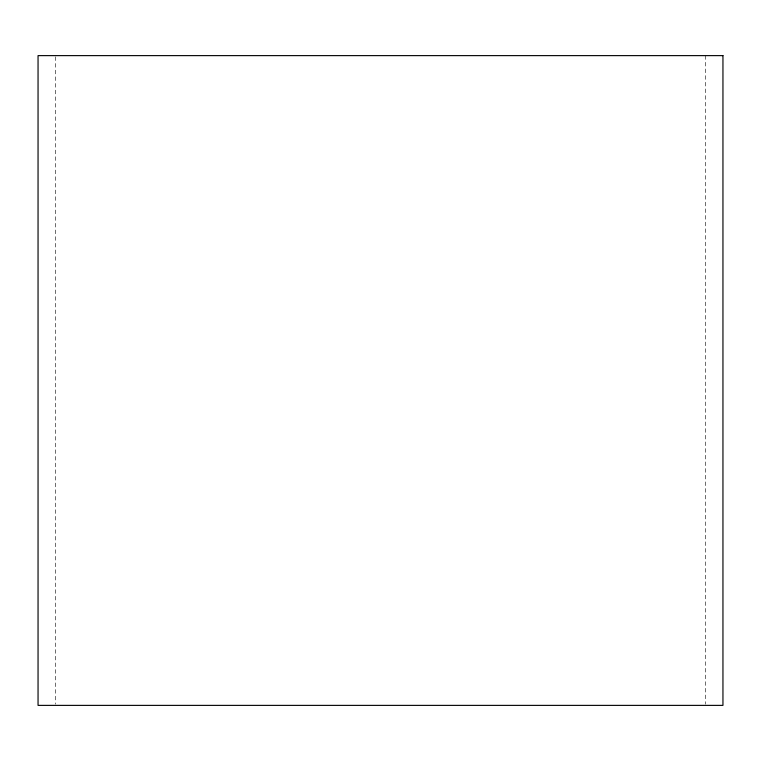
<?xml version="1.0" encoding="UTF-8"?>
<svg xmlns="http://www.w3.org/2000/svg" width="761" height="761" viewBox="0 0 761 761"><rect width="100%" height="100%" fill="white"/><g stroke="black" fill="none" stroke-linecap="round" stroke-linejoin="round"><path stroke-width="0.57" stroke-dasharray="3.81 2.85" d="M705.38 55.62L705.38 704.191M55.62 56.809L55.62 704.191"/><path stroke-width="1.14" d="M722.95 55.62L38.05 55.62L38.05 705.38L722.95 705.38L722.95 55.62"/></g></svg>
